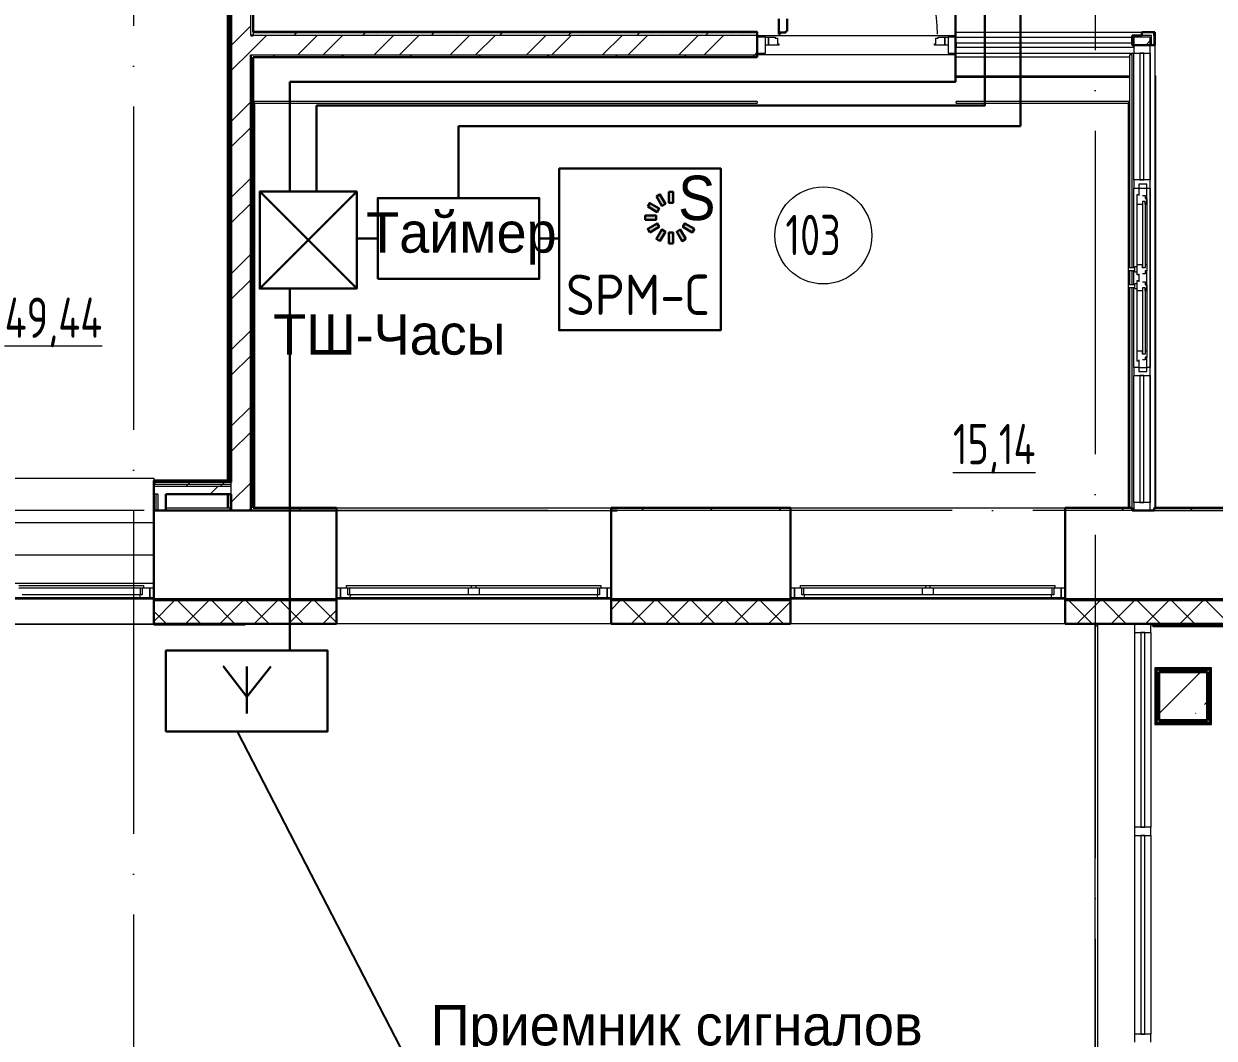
# Model space of a CAD drawing. Header units: millimetres. Extents: x -421858 to 614926, y -468665 to 141641.
# Drawn here: x -41337 to -33971, y -23408 to -17130 of the extents above; entities that cross this region are included whole.
import ezdxf
from ezdxf.enums import TextEntityAlignment as Align

# ---------------------------------------------------------------- set-up
doc = ezdxf.new("R2010")
doc.units = ezdxf.units.MM
doc.set_wipeout_variables(frame=1)
doc.linetypes.add('ADSK_Линия сетки', pattern=[25, 20, -2.5, 0, -2.5])
for name, color, linetype, lineweight in [('_ Окна', 7, 'Continuous', 9), ('RC-Оповещение', 7, 'Continuous', 30), ('Витраж', 7, 'Continuous', 9), ('Двери', 252, 'Continuous', 9), ('Лестницы', 252, 'Continuous', 9), ('лс', 5, 'Continuous', 30), ('Марки помещений', 252, 'Continuous', 20), ('Несущие колонны', 252, 'Continuous', 18), ('Ограждение', 252, 'Continuous', 9), ('Окна', 252, 'Continuous', 9), ('Оси', 252, 'Continuous', 9), ('Панели витража', 252, 'Continuous', 9), ('Перекрытие', 252, 'Continuous', 18), ('Примечания', 7, 'Continuous', 25), ('Стены внутренние', 7, 'Continuous', 18), ('Стены наружные', 7, 'Continuous', 18), ('Стены штриховка', 252, 'Continuous', 9), ('СУ Часофикация', 205, 'Continuous', 30)]:
    doc.layers.add(name, color=color, linetype=linetype, lineweight=lineweight)
doc.layers.add('RC-Таблицы', color=7, linetype='Continuous')
doc.layers.add('Двери открывание', color=7, linetype='Continuous', lineweight=9, true_color=0xc0c0c0)
doc.styles.add('GOST Common_3', font='', dxfattribs={"height": 3.5})
doc.styles.add('ISOCPEUR', font='isocpeur.ttf', dxfattribs={"width": 0.9, "height": 350})
doc.styles.add('Mipgost_5', font='', dxfattribs={"height": 250})
doc.styles.get("Standard").update_dxf_attribs({"font": ''})
doc.styles.get('GOST Common_3').set_extended_font_data('GOST 2.304 type A')
doc.styles.get('Mipgost_5').set_extended_font_data('Mipgost')
doc.styles.get('Standard').set_extended_font_data('GOST type B')
pattern_1 = [(0, (-46196.8, 98), (0, 600), []), (90, (-46196.8, 98), (-600, 4e-14), [])]

# ---------------------------------------------------------------- blocks, each defined once
blk = doc.blocks.new('1 этаж')
at = {"layer": 'Несущие колонны', "lineweight": 9, "true_color": 0x636466}
h = blk.add_hatch(dxfattribs=at)
h.set_pattern_fill('FP_10', color=251, angle=180, style=0, pattern_type=2)
h.set_pattern_definition([(45, (-32121.82, 98), (-224.5064, 224.5064), []), (45, (-31897.32, 98), (-224.5064, 224.5064), [396.875, -79.375, 3.353, -76.022])])
h.paths.add_polyline_path([(-34012.8, -21441.7), (-34012.8, -21141.7), (-34312.8, -21141.7), (-34312.8, -21441.7)])
at = {"layer": 'Ограждение', "true_color": 0x636466}
h = blk.add_hatch(dxfattribs=at)
h.set_pattern_fill('FP_25', color=251, style=0, pattern_type=2)
h.set_pattern_definition([(0, (-32121.8, 98), (0, 600), []), (90, (-32121.8, 98), (-600, 4e-14), [])])
h.paths.add_polyline_path([(-39502.4, -17181.7), (-36797.8, -17181.7), (-36797.8, -17176.7), (-39917.8, -17176.7), (-39917.8, -17181.7), (-39912.8, -17181.7)])
h = blk.add_hatch(dxfattribs=at)
h.set_pattern_fill('FP_29', color=251, style=0, pattern_type=2)
h.set_pattern_definition(pattern_1)
h.paths.add_polyline_path([(-35567.8, -17461.7), (-34492.8, -17461.7), (-34492.8, -17451.7), (-35567.8, -17451.7)])
h.paths.add_polyline_path([(-34337.8, -17456.7), (-34332.8, -17451.7), (-34337.8, -17451.7)])
h = blk.add_hatch(dxfattribs=at)
h.set_pattern_fill('FP_29', color=251, style=0, pattern_type=2)
h.set_pattern_definition(pattern_1)
h.paths.add_polyline_path([(-34337.8, -20126.7), (-34332.8, -20126.7), (-34332.8, -17451.7), (-34337.8, -17456.7), (-34337.8, -20121.7)])
at = {"layer": 'Стены наружные', "lineweight": 9, "true_color": 0x636466}
h = blk.add_hatch(dxfattribs=at)
h.set_pattern_fill('FP_41', color=251, style=0, pattern_type=2)
h.set_pattern_definition([(180, (-32121.82, 98), (-1e-14, -100), [])])
h.paths.add_polyline_path([(-66007.8, -20701.7), (-64732.8, -20701.7), (-64732.8, -20691.7), (-66007.8, -20691.7)])
h.paths.add_polyline_path([(2115.4, -20701.7), (2692.2, -20701.7), (2692.2, -20691.7), (1407.2, -20691.7), (1407.2, -20701.7)])
h.paths.add_polyline_path([(-63032.8, -20701.7), (-61882.8, -20701.7), (-61882.8, -20691.7), (-63032.8, -20691.7)])
h.paths.add_polyline_path([(-754.8, -20701.7), (-292.8, -20701.7), (-292.8, -20691.7), (-1392.8, -20691.7), (-1392.8, -20701.7)])
h.paths.add_polyline_path([(-60182.8, -20701.7), (-59052.8, -20701.7), (-59052.8, -20691.7), (-60182.8, -20691.7)])
h.paths.add_polyline_path([(-3625, -20701.7), (-3092.8, -20701.7), (-3092.8, -20691.7), (-4167.8, -20691.7), (-4167.8, -20701.7)])
h.paths.add_polyline_path([(-57352.8, -20701.7), (-56242.8, -20701.7), (-56242.8, -20691.7), (-57352.8, -20691.7)])
h.paths.add_polyline_path([(-5867.8, -20701.7), (-5867.8, -20691.7), (-6962.8, -20691.7), (-6962.8, -20701.7), (-6495.2, -20701.7)])
h.paths.add_polyline_path([(-54542.8, -20701.7), (-53452.8, -20701.7), (-53452.8, -20691.7), (-54542.8, -20691.7)])
h.paths.add_polyline_path([(-8662.8, -20701.7), (-8662.8, -20691.7), (-9767.8, -20691.7), (-9767.8, -20701.7), (-9365.4, -20701.7)])
h.paths.add_polyline_path([(-51752.8, -20701.7), (-50622.8, -20701.7), (-50622.8, -20691.7), (-51752.8, -20691.7)])
h.paths.add_polyline_path([(-11518, -20701.7), (-11467.8, -20701.7), (-11467.8, -20691.7), (-12547.8, -20691.7), (-12547.8, -20701.7), (-12235.6, -20701.7)])
h.paths.add_polyline_path([(-48922.8, -20701.7), (-47802.8, -20701.7), (-47802.8, -20691.7), (-48922.8, -20691.7)])
h.paths.add_polyline_path([(-14247.8, -20701.7), (-14247.8, -20691.7), (-15322.8, -20691.7), (-15322.8, -20701.7), (-14388.2, -20701.7)])
h.paths.add_polyline_path([(-46102.8, -20701.7), (-45032.8, -20701.7), (-45032.8, -20691.7), (-46102.8, -20691.7)])
h.paths.add_polyline_path([(-17258.4, -20701.7), (-17022.8, -20701.7), (-17022.8, -20691.7), (-18122.8, -20691.7), (-18122.8, -20701.7), (-17976, -20701.7)])
h.paths.add_polyline_path([(-43332.8, -20701.7), (-42232.8, -20701.7), (-42232.8, -20691.7), (-43332.8, -20691.7)])
h.paths.add_polyline_path([(-19822.8, -20701.7), (-19822.8, -20691.7), (-20922.8, -20691.7), (-20922.8, -20701.7), (-20128.6, -20701.7)])
h.paths.add_polyline_path([(-40532.8, -20701.7), (-39402.8, -20701.7), (-39402.8, -20691.7), (-40532.8, -20691.7)])
h.paths.add_polyline_path([(-22622.8, -20701.7), (-22622.8, -20691.7), (-23702.8, -20691.7), (-23702.8, -20701.7), (-22998.8, -20701.7)])
h.paths.add_polyline_path([(-25869, -20701.7), (-25402.8, -20701.7), (-25402.8, -20691.7), (-26502.8, -20691.7), (-26502.8, -20701.7), (-26500.8, -20701.7)])
h.paths.add_polyline_path([(-37702.8, -20701.7), (-36592.8, -20701.7), (-36592.8, -20691.7), (-37702.8, -20691.7)])
h.paths.add_polyline_path([(-28204.8, -20701.7), (-28202.8, -20701.7), (-28202.8, -20691.7), (-29242.8, -20691.7), (-29241.8, -20701.7), (-28380.4, -20701.7)])
h.paths.add_polyline_path([(-34892.8, -20701.7), (-33782.8, -20701.7), (-33782.8, -20691.7), (-34892.8, -20691.7)])
h.paths.add_polyline_path([(-30942.8, -20701.7), (-30942.8, -20691.7), (-32082.8, -20691.7), (-32081.8, -20701.7), (-31092.8, -20701.7)])
at = {"layer": '_ Окна', "color": 251, "lineweight": 18, "true_color": 0x636466}
for p, q in [((-34447.8, -18247.7), (-34447.8, -18185.7)), ((-34447.8, -18185.7), (-34437.8, -18185.7)), ((-34387.8, -18121.7), (-34437.8, -18121.7)), ((-34437.8, -18121.7), (-34437.8, -18192.7)), ((-34413.8, -18192.7), (-34397.8, -18192.7)), ((-34397.8, -18192.7), (-34397.8, -18210.7)), ((-34387.8, -18210.7), (-34387.8, -18121.7)), ((-34413.8, -18247.7), (-34447.8, -18247.7)), ((-34413.8, -18229.7), (-34413.8, -18247.7)), ((-34397.8, -18229.7), (-34413.8, -18229.7)), ((-34397.8, -18210.7), (-34387.8, -18210.7)), ((-34397.8, -18247.7), (-34397.8, -18229.7)), ((-34387.8, -18247.7), (-34397.8, -18247.7)), ((-34387.8, -18247.7), (-34387.8, -18210.7)), ((-34447.8, -18683.7), (-34447.8, -18621.7)), ((-34413.8, -18621.7), (-34447.8, -18621.7)), ((-34413.8, -18639.7), (-34413.8, -18621.7)), ((-34397.8, -18621.7), (-34397.8, -18639.7)), ((-34387.8, -18621.7), (-34397.8, -18621.7)), ((-34387.8, -18621.7), (-34387.8, -18658.7)), ((-34437.8, -18683.7), (-34447.8, -18683.7)), ((-34437.8, -18676.7), (-34437.8, -18726.7)), ((-34397.8, -18639.7), (-34413.8, -18639.7)), ((-34397.8, -18676.7), (-34413.8, -18676.7)), ((-34387.8, -18658.7), (-34397.8, -18658.7)), ((-34397.8, -18658.7), (-34397.8, -18676.7)), ((-34387.8, -18744.7), (-34387.8, -18658.7)), ((-34447.8, -18781.7), (-34447.8, -18719.7)), ((-34447.8, -18719.7), (-34437.8, -18719.7)), ((-34413.8, -18781.7), (-34447.8, -18781.7)), ((-34413.8, -18726.7), (-34397.8, -18726.7)), ((-34413.8, -18763.7), (-34413.8, -18781.7)), ((-34397.8, -18763.7), (-34413.8, -18763.7)), ((-34397.8, -18726.7), (-34397.8, -18744.7)), ((-34397.8, -18744.7), (-34387.8, -18744.7)), ((-34397.8, -18781.7), (-34397.8, -18763.7)), ((-34387.8, -18781.7), (-34397.8, -18781.7)), ((-34387.8, -18781.7), (-34387.8, -18744.7)), ((-34447.8, -19217.7), (-34447.8, -19155.7)), ((-34413.8, -19155.7), (-34447.8, -19155.7)), ((-34437.8, -19217.7), (-34447.8, -19217.7)), ((-34437.8, -19210.7), (-34437.8, -19281.7)), ((-34413.8, -19173.7), (-34413.8, -19155.7)), ((-34397.8, -19173.7), (-34413.8, -19173.7)), ((-34397.8, -19210.7), (-34413.8, -19210.7)), ((-34397.8, -19155.7), (-34397.8, -19173.7)), ((-34387.8, -19155.7), (-34397.8, -19155.7)), ((-34387.8, -19192.7), (-34397.8, -19192.7)), ((-34397.8, -19192.7), (-34397.8, -19210.7)), ((-34387.8, -19155.7), (-34387.8, -19192.7)), ((-34387.8, -19281.7), (-34387.8, -19192.7)), ((-34437.8, -19281.7), (-34387.8, -19281.7)), ((-40603.8, -20623.7), (-40603.8, -20664.7)), ((-40557.8, -20623.7), (-40595.8, -20623.7)), ((-40557.8, -20681.7), (-40557.8, -20623.7)), ((-39339.8, -20623.7), (-39377.8, -20623.7)), ((-39377.8, -20623.7), (-39377.8, -20681.7)), ((-39331.8, -20664.7), (-39331.8, -20623.7)), ((-37773.8, -20623.7), (-37773.8, -20664.7)), ((-37727.8, -20623.7), (-37765.8, -20623.7)), ((-37727.8, -20681.7), (-37727.8, -20623.7)), ((-36529.8, -20623.7), (-36567.8, -20623.7)), ((-36567.8, -20623.7), (-36567.8, -20681.7)), ((-36521.8, -20664.7), (-36521.8, -20623.7)), ((-34963.8, -20623.7), (-34963.8, -20664.7)), ((-34917.8, -20623.7), (-34955.8, -20623.7)), ((-34917.8, -20681.7), (-34917.8, -20623.7)), ((-40621.8, -20664.7), (-40617.2, -20681.7)), ((-40617.2, -20681.7), (-40557.8, -20681.7)), ((-40603.8, -20664.7), (-40615.8, -20664.7)), ((-39377.8, -20681.7), (-39318.4, -20681.7)), ((-39319.8, -20664.7), (-39331.8, -20664.7)), ((-39318.4, -20681.7), (-39313.8, -20664.7)), ((-37791.8, -20664.7), (-37787.2, -20681.7)), ((-37787.2, -20681.7), (-37727.8, -20681.7)), ((-37773.8, -20664.7), (-37785.8, -20664.7)), ((-36567.8, -20681.7), (-36508.4, -20681.7)), ((-36509.8, -20664.7), (-36521.8, -20664.7)), ((-36508.4, -20681.7), (-36503.8, -20664.7)), ((-34981.8, -20664.7), (-34977.2, -20681.7)), ((-34977.2, -20681.7), (-34917.8, -20681.7)), ((-34963.8, -20664.7), (-34975.8, -20664.7))]:
    blk.add_line(p, q, dxfattribs=at)
at = {"layer": '_ Окна', "color": 251, "true_color": 0x636466}
for p, q in [((-34437.8, -18146.7), (-34387.8, -18146.7)), ((-34413.8, -18229.7), (-34413.8, -18639.7)), ((-34397.8, -18229.7), (-34397.8, -18639.7)), ((-34413.8, -18763.7), (-34413.8, -19173.7)), ((-34397.8, -18763.7), (-34397.8, -19173.7)), ((-34437.8, -19256.7), (-34387.8, -19256.7)), ((-40532.8, -20623.7), (-40557.8, -20623.7)), ((-40557.8, -20623.7), (-40557.8, -20681.7)), ((-39377.8, -20623.7), (-39402.8, -20623.7)), ((-39377.8, -20681.7), (-39377.8, -20623.7)), ((-37702.8, -20623.7), (-37727.8, -20623.7)), ((-37727.8, -20623.7), (-37727.8, -20681.7)), ((-36567.8, -20623.7), (-36592.8, -20623.7)), ((-36567.8, -20681.7), (-36567.8, -20623.7)), ((-34892.8, -20623.7), (-34917.8, -20623.7)), ((-34917.8, -20623.7), (-34917.8, -20681.7)), ((-40557.8, -20681.7), (-40532.8, -20681.7)), ((-39402.8, -20681.7), (-39377.8, -20681.7)), ((-37727.8, -20681.7), (-37702.8, -20681.7)), ((-36592.8, -20681.7), (-36567.8, -20681.7)), ((-34917.8, -20681.7), (-34892.8, -20681.7))]:
    blk.add_line(p, q, dxfattribs=at)
at = {"layer": 'Витраж', "color": 251, "lineweight": 18, "true_color": 0x636466, "extrusion": (0, 0, -1)}
for p, q in [((-36747.8, -17211.7), (-36797.8, -17211.7)), ((-36797.8, -17211.7), (-36797.8, -17311.7)), ((-35567.8, -17211.7), (-35617.8, -17211.7)), ((-35567.8, -17311.7), (-35567.8, -17211.7)), ((-36747.8, -17311.7), (-36747.8, -17261.7)), ((-35617.8, -17261.7), (-35617.8, -17311.7)), ((-36797.8, -17311.7), (-36747.8, -17311.7)), ((-35617.8, -17311.7), (-35567.8, -17311.7)), ((-34467.8, -18096.7), (-34467.8, -18146.7)), ((-34367.8, -18096.7), (-34467.8, -18096.7)), ((-34367.8, -18146.7), (-34367.8, -18096.7)), ((-34467.8, -18146.7), (-34437.8, -18146.7)), ((-34387.8, -18146.7), (-34367.8, -18146.7)), ((-34467.8, -19256.7), (-34467.8, -19306.7)), ((-34437.8, -19256.7), (-34467.8, -19256.7)), ((-34367.8, -19256.7), (-34387.8, -19256.7)), ((-34367.8, -19306.7), (-34367.8, -19256.7)), ((-34467.8, -19306.7), (-34367.8, -19306.7)), ((-34467.8, -20091.7), (-34467.8, -20141.7)), ((-34367.8, -20091.7), (-34467.8, -20091.7)), ((-34367.8, -20141.7), (-34367.8, -20091.7)), ((-34467.8, -20141.7), (-34367.8, -20141.7)), ((-34362.8, -20847.7), (-34462.8, -20847.7)), ((-34462.8, -20847.7), (-34462.8, -20897.7)), ((-34462.8, -20897.7), (-34362.8, -20897.7)), ((-34362.8, -20897.7), (-34362.8, -20847.7)), ((-34362.8, -22102.7), (-34462.8, -22102.7)), ((-34462.8, -22102.7), (-34462.8, -22152.7)), ((-34462.8, -22152.7), (-34362.8, -22152.7)), ((-34362.8, -22152.7), (-34362.8, -22102.7)), ((-34362.8, -23382.7), (-34462.8, -23382.7)), ((-34462.8, -23382.7), (-34462.8, -23432.7)), ((-34362.8, -23432.7), (-34362.8, -23382.7))]:
    blk.add_line(p, q, dxfattribs=at)
at = {"layer": 'Витраж', "color": 251, "true_color": 0x636466}
for p, q in [((-35567.8, -17211.7), (-34477.8, -17211.7)), ((-35567.8, -17311.7), (-34467.8, -17311.7)), ((-34467.8, -18096.7), (-34467.8, -17311.7)), ((-34467.8, -18096.7), (-34467.8, -17311.7)), ((-34367.8, -17311.7), (-34367.8, -18096.7)), ((-34367.8, -18096.7), (-34367.8, -17311.7)), ((-34467.8, -18641.2), (-34467.8, -18146.7)), ((-34467.8, -18641.2), (-34467.8, -18146.7)), ((-34367.8, -18146.7), (-34367.8, -19256.7)), ((-34367.8, -19256.7), (-34367.8, -18146.7)), ((-34467.8, -18746.2), (-34467.8, -18657.2)), ((-34467.8, -18746.2), (-34467.8, -18657.2)), ((-34467.8, -19256.7), (-34467.8, -18762.2)), ((-34467.8, -19256.7), (-34467.8, -18762.2)), ((-34467.8, -20091.7), (-34467.8, -19306.7)), ((-34467.8, -20091.7), (-34467.8, -19306.7)), ((-34367.8, -19306.7), (-34367.8, -20091.7)), ((-34367.8, -20091.7), (-34367.8, -19306.7)), ((-34462.8, -20897.7), (-34462.8, -22102.7)), ((-34362.8, -20897.7), (-34362.8, -22102.7)), ((-34462.8, -22152.7), (-34462.8, -23382.7)), ((-34362.8, -22152.7), (-34362.8, -23382.7))]:
    blk.add_line(p, q, dxfattribs=at)
at = {"layer": 'Витраж', "color": 251, "lineweight": 18, "true_color": 0x636466}
for p, q in [((-34467.8, -17211.7), (-34467.8, -17311.7)), ((-34367.8, -17211.7), (-34467.8, -17211.7)), ((-34367.8, -17311.7), (-34367.8, -17211.7)), ((-34467.8, -17311.7), (-34367.8, -17311.7))]:
    blk.add_line(p, q, dxfattribs=at)
at = {"layer": 'Двери', "color": 251, "lineweight": 30, "true_color": 0x636466}
for p, q in [((-36663.8, -17193.7), (-36663.8, -17099.7)), ((-36613.8, -17099.7), (-36613.8, -17175.7)), ((-36655.8, -17193.7), (-36663.8, -17193.7)), ((-36655.8, -17184.7), (-36655.8, -17193.7)), ((-36621.8, -17184.7), (-36655.8, -17184.7)), ((-36621.8, -17175.7), (-36621.8, -17184.7)), ((-36613.8, -17175.7), (-36621.8, -17175.7))]:
    blk.add_line(p, q, dxfattribs=at)
at = {"layer": 'Двери', "color": 251, "true_color": 0x636466}
for p, q in [((-36747.8, -17211.7), (-36727.8, -17211.7)), ((-36747.8, -17261.7), (-36747.8, -17211.7)), ((-36727.8, -17211.7), (-36727.8, -17261.7)), ((-36727.8, -17211.7), (-36686.8, -17211.7)), ((-36727.8, -17261.7), (-36727.8, -17211.7)), ((-36686.8, -17211.7), (-36686.8, -17219.7)), ((-36686.8, -17219.7), (-36672.8, -17219.7)), ((-36672.8, -17219.7), (-36672.8, -17253.7)), ((-35692.8, -17219.7), (-35678.8, -17219.7)), ((-35692.8, -17253.7), (-35692.8, -17219.7)), ((-35678.8, -17219.7), (-35678.8, -17211.7)), ((-35678.8, -17211.7), (-35637.8, -17211.7)), ((-35637.8, -17211.7), (-35617.8, -17211.7)), ((-35637.8, -17261.7), (-35637.8, -17211.7)), ((-35637.8, -17211.7), (-35637.8, -17261.7)), ((-35617.8, -17211.7), (-35617.8, -17261.7)), ((-36727.8, -17261.7), (-36747.8, -17261.7)), ((-36663.8, -17261.7), (-36727.8, -17261.7)), ((-36672.8, -17253.7), (-36663.8, -17253.7)), ((-36663.8, -17253.7), (-36663.8, -17261.7)), ((-35701.8, -17253.7), (-35692.8, -17253.7)), ((-35701.8, -17261.7), (-35701.8, -17253.7)), ((-35637.8, -17261.7), (-35701.8, -17261.7)), ((-35617.8, -17261.7), (-35637.8, -17261.7))]:
    blk.add_line(p, q, dxfattribs=at)
at = {"layer": 'Двери открывание', "color": 251, "true_color": 0x636466}
blk.add_arc((-36681.8, -17193.7), 998, 0, 88.96655, dxfattribs=at)
at = {"layer": 'Лестницы', "color": 251, "true_color": 0x636466}
for p, q in [((-34692.8, -20843.7), (-34692.8, -24411.8)), ((-34462.8, -20847.7), (-34462.8, -20843.7))]:
    blk.add_line(p, q, dxfattribs=at)
at = {"layer": 'Марки помещений', "color": 251, "true_color": 0x636466}
blk.add_circle((-36389.1, -18439.9), 300, dxfattribs=at)
at = {"layer": 'Несущие колонны', "color": 251, "lineweight": 40, "true_color": 0x636466}
for p, q in [((-34312.8, -21141.7), (-34312.8, -21441.7)), ((-34012.8, -21141.7), (-34312.8, -21141.7)), ((-34312.8, -21441.7), (-34312.8, -21141.7)), ((-34312.8, -21141.7), (-34012.8, -21141.7)), ((-34012.8, -21441.7), (-34012.8, -21141.7)), ((-34012.8, -21141.7), (-34012.8, -21441.7)), ((-34312.8, -21441.7), (-34012.8, -21441.7)), ((-34012.8, -21441.7), (-34312.8, -21441.7))]:
    blk.add_line(p, q, dxfattribs=at)
at = {"layer": 'Ограждение', "color": 251, "true_color": 0x636466}
for p, q in [((-40077.8, -15476.7), (-40077.8, -19956.8)), ((-36797.8, -17176.7), (-39917.8, -17176.7)), ((-36797.8, -17176.7), (-36797.8, -17181.7)), ((-35567.8, -17461.7), (-35567.8, -17451.7)), ((-35567.8, -17451.7), (-34492.8, -17451.7)), ((-34337.8, -17451.7), (-34332.8, -17451.7)), ((-34332.8, -17451.7), (-34337.8, -17456.7)), ((-34332.8, -20126.7), (-34332.8, -17451.7)), ((-34492.8, -17461.7), (-35567.8, -17461.7)), ((-36797.8, -17611.7), (-39917.8, -17611.7)), ((-39917.8, -17611.7), (-39907.8, -17621.7)), ((-39907.8, -17621.7), (-36797.8, -17621.7)), ((-39907.8, -20126.7), (-39907.8, -17621.7)), ((-36797.8, -17611.7), (-36797.8, -17621.7)), ((-35567.8, -17621.7), (-35567.8, -17611.7)), ((-34492.8, -17611.7), (-35567.8, -17611.7)), ((-35567.8, -17621.7), (-34502.8, -17621.7)), ((-34492.8, -17611.7), (-34502.8, -17621.7)), ((-34502.8, -17621.7), (-34502.8, -20126.7)), ((-42232.8, -19941.7), (-40532.8, -19941.7)), ((-40532.8, -19941.7), (-40532.8, -19956.7)), ((-40077.8, -20041.7), (-40077.8, -20126.7)), ((-40067.8, -20126.7), (-40067.8, -20041.7)), ((-42232.8, -20216.7), (-40532.8, -20216.7)), ((-42232.8, -20416.7), (-40532.8, -20416.7)), ((-42232.8, -20591.7), (-40532.8, -20591.7)), ((-34337.8, -21116.7), (-34337.8, -21466.7)), ((-33987.8, -21116.7), (-34337.8, -21116.7)), ((-34327.8, -21126.7), (-34337.8, -21116.7)), ((-33987.8, -21116.7), (-33997.8, -21126.7)), ((-33987.8, -21466.7), (-33987.8, -21116.7)), ((-34337.8, -21466.7), (-34327.8, -21456.7)), ((-34337.8, -21466.7), (-33987.8, -21466.7)), ((-33987.8, -21466.7), (-33997.8, -21456.7))]:
    blk.add_line(p, q, dxfattribs=at)
at = {"layer": 'Окна', "color": 251, "true_color": 0x636466}
for p, q in [((-34447.8, -18621.7), (-34447.8, -18247.7)), ((-34387.8, -18210.7), (-34387.8, -18658.7)), ((-34387.8, -18247.7), (-34387.8, -18621.7)), ((-34460.8, -18664.2), (-34460.8, -18634.2)), ((-34447.8, -18634.2), (-34460.8, -18634.2)), ((-34500.8, -18657.2), (-34500.8, -18641.2)), ((-34460.8, -18641.2), (-34500.8, -18641.2)), ((-34500.8, -18657.2), (-34460.8, -18657.2)), ((-34460.8, -18664.2), (-34447.8, -18664.2)), ((-34500.8, -18762.2), (-34500.8, -18746.2)), ((-34460.8, -18746.2), (-34500.8, -18746.2)), ((-34500.8, -18762.2), (-34460.8, -18762.2)), ((-34460.8, -18769.2), (-34460.8, -18739.2)), ((-34447.8, -18739.2), (-34460.8, -18739.2)), ((-34460.8, -18769.2), (-34447.8, -18769.2)), ((-34447.8, -19155.7), (-34447.8, -18781.7)), ((-34387.8, -18744.7), (-34387.8, -19192.7)), ((-34387.8, -18781.7), (-34387.8, -19155.7)), ((-41367.8, -20606.7), (-40595.8, -20606.7)), ((-40595.8, -20623.7), (-41367.8, -20623.7)), ((-40615.8, -20623.7), (-40615.8, -20664.7)), ((-40595.8, -20606.7), (-40595.8, -20623.7)), ((-39339.8, -20606.7), (-38567.8, -20606.7)), ((-39339.8, -20623.7), (-39339.8, -20606.7)), ((-38567.8, -20623.7), (-39339.8, -20623.7)), ((-39319.8, -20664.7), (-39319.8, -20623.7)), ((-38587.8, -20623.7), (-38587.8, -20664.7)), ((-38567.8, -20606.7), (-38537.8, -20606.7)), ((-38567.8, -20606.7), (-38567.8, -20623.7)), ((-38537.8, -20623.7), (-38567.8, -20623.7)), ((-38537.8, -20606.7), (-37765.8, -20606.7)), ((-38537.8, -20623.7), (-38537.8, -20606.7)), ((-37765.8, -20623.7), (-38537.8, -20623.7)), ((-38517.8, -20664.7), (-38517.8, -20623.7)), ((-37785.8, -20623.7), (-37785.8, -20664.7)), ((-37765.8, -20606.7), (-37765.8, -20623.7)), ((-36529.8, -20606.7), (-35757.8, -20606.7)), ((-36529.8, -20623.7), (-36529.8, -20606.7)), ((-35757.8, -20623.7), (-36529.8, -20623.7)), ((-36509.8, -20664.7), (-36509.8, -20623.7)), ((-35777.8, -20623.7), (-35777.8, -20664.7)), ((-35757.8, -20606.7), (-35727.8, -20606.7)), ((-35757.8, -20606.7), (-35757.8, -20623.7)), ((-35727.8, -20623.7), (-35757.8, -20623.7)), ((-35727.8, -20606.7), (-34955.8, -20606.7)), ((-35727.8, -20623.7), (-35727.8, -20606.7)), ((-34955.8, -20623.7), (-35727.8, -20623.7)), ((-35707.8, -20664.7), (-35707.8, -20623.7)), ((-34975.8, -20623.7), (-34975.8, -20664.7)), ((-34955.8, -20606.7), (-34955.8, -20623.7)), ((-42148.4, -20681.7), (-40617.2, -20681.7)), ((-40615.8, -20664.7), (-41347.8, -20664.7)), ((-38587.8, -20664.7), (-39319.8, -20664.7)), ((-39318.4, -20681.7), (-37787.2, -20681.7)), ((-38517.8, -20664.7), (-38587.8, -20664.7)), ((-37785.8, -20664.7), (-38517.8, -20664.7)), ((-35777.8, -20664.7), (-36509.8, -20664.7)), ((-36508.4, -20681.7), (-34977.2, -20681.7)), ((-35707.8, -20664.7), (-35777.8, -20664.7)), ((-34975.8, -20664.7), (-35707.8, -20664.7))]:
    blk.add_line(p, q, dxfattribs=at)
at = {"layer": 'Оси', "color": 251, "linetype": 'ADSK_Линия сетки', "ltscale": 100, "true_color": 0x636466}
for p, q in [((-34707.8, 32208.9), (-34707.8, -33767.9)), ((-40657.8, -2641.7), (-40657.8, -33767.9)), ((4409.5, -20141.7), (-72530.1, -20141.7))]:
    blk.add_line(p, q, dxfattribs=at)
at = {"layer": 'Панели витража', "color": 251, "lineweight": 18, "true_color": 0x636466}
for p, q in [((-34467.8, -17249.2), (-35567.8, -17249.2)), ((-35567.8, -17249.2), (-35567.8, -17274.2)), ((-35567.8, -17274.2), (-34467.8, -17274.2)), ((-34467.8, -17274.2), (-34467.8, -17249.2)), ((-34430.3, -17311.7), (-34430.3, -18096.7)), ((-34405.3, -17311.7), (-34430.3, -17311.7)), ((-34405.3, -18096.7), (-34405.3, -17311.7)), ((-34430.3, -18096.7), (-34405.3, -18096.7)), ((-34430.3, -19306.7), (-34430.3, -20091.7)), ((-34405.3, -19306.7), (-34430.3, -19306.7)), ((-34405.3, -20091.7), (-34405.3, -19306.7)), ((-34430.3, -20091.7), (-34405.3, -20091.7)), ((-34400.3, -20897.7), (-34425.3, -20897.7)), ((-34425.3, -20897.7), (-34425.3, -22102.7)), ((-34400.3, -22102.7), (-34400.3, -20897.7)), ((-34425.3, -22102.7), (-34400.3, -22102.7)), ((-34400.3, -22152.7), (-34425.3, -22152.7)), ((-34425.3, -22152.7), (-34425.3, -23382.7)), ((-34400.3, -23382.7), (-34400.3, -22152.7)), ((-34425.3, -23382.7), (-34400.3, -23382.7))]:
    blk.add_line(p, q, dxfattribs=at)
at = {"layer": 'Перекрытие', "color": 251, "ltscale": 100, "true_color": 0x636466}
blk.add_line((-34362.8, -20843.7), (-34362.8, -20847.7), dxfattribs=at)
at = {"layer": 'Стены внутренние', "color": 251, "lineweight": 30, "true_color": 0x636466}
for p, q in [((-40532.8, -20141.7), (-40532.8, -20691.7)), ((-40052.8, -20141.7), (-40457.8, -20141.7)), ((-39402.8, -20691.7), (-39402.8, -20141.7)), ((-37665.3, -20141.7), (-37702.8, -20141.7)), ((-37702.8, -20141.7), (-37702.8, -20691.7)), ((-36592.8, -20691.7), (-36592.8, -20141.7)), ((-34892.8, -20141.7), (-34892.8, -20691.7)), ((-34342.8, -20141.7), (-34477.8, -20141.7)), ((-40532.8, -20691.7), (-39402.8, -20691.7)), ((-37702.8, -20691.7), (-36592.8, -20691.7)), ((-34892.8, -20691.7), (-33782.8, -20691.7)), ((-40532.8, -20701.7), (-40532.8, -20843.7)), ((-39402.8, -20843.7), (-39402.8, -20701.7)), ((-37702.8, -20701.7), (-37702.8, -20843.7)), ((-36592.8, -20843.7), (-36592.8, -20701.7)), ((-34892.8, -20701.7), (-34892.8, -20843.7)), ((-40532.8, -20843.7), (-39402.8, -20843.7)), ((-37702.8, -20843.7), (-36592.8, -20843.7)), ((-34892.8, -20843.7), (-34350.3, -20843.7))]:
    blk.add_line(p, q, dxfattribs=at)
at = {"layer": 'Стены внутренние', "color": 251, "true_color": 0x636466}
for p, q in [((-39402.8, -20141.7), (-37702.8, -20141.7)), ((-36592.8, -20141.7), (-37665.3, -20141.7)), ((-34477.8, -20141.7), (-34892.8, -20141.7)), ((-33737.8, -20141.7), (-34342.8, -20141.7)), ((-40532.8, -20691.7), (-42232.8, -20691.7)), ((-37702.8, -20691.7), (-39402.8, -20691.7)), ((-34892.8, -20691.7), (-36592.8, -20691.7)), ((-37702.8, -20843.7), (-39402.8, -20843.7)), ((-34892.8, -20843.7), (-36592.8, -20843.7))]:
    blk.add_line(p, q, dxfattribs=at)
at = {"layer": 'Стены внутренние', "color": 251, "linetype": 'Continuous', "lineweight": 9, "true_color": 0x636466}
for p, q in [((-40456.3, -20841.7), (-40532.8, -20765.2)), ((-40530.8, -20826.8), (-40405.8, -20701.7)), ((-40244.2, -20841.7), (-40384.2, -20701.7)), ((-40333.6, -20841.7), (-40193.6, -20701.7)), ((-40032.1, -20841.7), (-40172.1, -20701.7)), ((-40121.5, -20841.7), (-39981.5, -20701.7)), ((-39819.9, -20841.7), (-39959.9, -20701.7)), ((-39909.4, -20841.7), (-39769.4, -20701.7)), ((-39607.8, -20841.7), (-39747.8, -20701.7)), ((-39697.2, -20841.7), (-39557.2, -20701.7)), ((-39404.8, -20832.6), (-39535.7, -20701.7)), ((-39485.1, -20841.7), (-39402.8, -20759.4)), ((-37702.8, -20756.5), (-37648, -20701.7)), ((-37486.5, -20841.7), (-37626.5, -20701.7)), ((-37575.9, -20841.7), (-37435.9, -20701.7)), ((-37274.3, -20841.7), (-37414.3, -20701.7)), ((-37363.8, -20841.7), (-37223.8, -20701.7)), ((-37062.2, -20841.7), (-37202.2, -20701.7)), ((-37151.7, -20841.7), (-37011.7, -20701.7)), ((-36850.1, -20841.7), (-36990.1, -20701.7)), ((-36939.5, -20841.7), (-36799.5, -20701.7)), ((-36637.9, -20841.7), (-36777.9, -20701.7)), ((-36727.4, -20841.7), (-36594.8, -20709.1)), ((-34890.8, -20702.2), (-34890.3, -20701.7)), ((-34728.7, -20841.7), (-34868.7, -20701.7)), ((-34818.2, -20841.7), (-34678.2, -20701.7)), ((-34516.6, -20841.7), (-34656.6, -20701.7)), ((-34606.1, -20841.7), (-34466.1, -20701.7)), ((-34304.5, -20841.7), (-34444.5, -20701.7)), ((-34393.9, -20841.7), (-34253.9, -20701.7)), ((-34092.4, -20841.7), (-34232.4, -20701.7)), ((-34181.8, -20841.7), (-34041.8, -20701.7)), ((-33880.2, -20841.7), (-34020.2, -20701.7)), ((-40532.8, -20831.6), (-40530.8, -20831.6)), ((-40497.3, -20843.7), (-40498.4, -20841.7)), ((-39910.7, -20843.7), (-39911.8, -20841.7)), ((-37698.6, -20841.7), (-37702.8, -20837.5)), ((-37095.1, -20843.7), (-37096.2, -20841.7)), ((-34631.4, -20843.7), (-34632.6, -20841.7))]:
    blk.add_line(p, q, dxfattribs=at)
at = {"layer": 'Стены наружные', "color": 251, "lineweight": 30, "true_color": 0x636466}
for p, q in [((-39917.8, -17181.7), (-39917.8, -13821.7)), ((-40052.8, -14511.7), (-40052.8, -19966.7)), ((-40072.8, -15201.7), (-40072.8, -19956.7)), ((-40067.8, -15201.7), (-40067.8, -19961.7)), ((-39917.8, -17201.7), (-39932.8, -17201.7)), ((-36797.8, -17181.7), (-39917.8, -17181.7)), ((-36797.8, -17336.7), (-36797.8, -17181.7)), ((-34477.8, -17201.7), (-34477.8, -17261.7)), ((-34417.8, -17201.7), (-34477.8, -17201.7)), ((-34417.8, -17181.7), (-34417.8, -17201.7)), ((-34337.8, -17181.7), (-34417.8, -17181.7)), ((-34342.8, -17201.7), (-34342.8, -17186.7)), ((-34337.8, -17261.7), (-34337.8, -17181.7)), ((-34477.8, -17261.7), (-34337.8, -17261.7)), ((-39932.8, -20141.7), (-39932.8, -17321.7)), ((-39917.8, -17336.7), (-36797.8, -17336.7)), ((-39917.8, -20126.7), (-39917.8, -17336.7)), ((-40532.8, -19956.7), (-40532.8, -20141.7)), ((-40072.8, -19956.7), (-40532.8, -19956.7)), ((-40457.8, -20041.7), (-40052.8, -20041.7)), ((-40457.8, -20141.7), (-40457.8, -20041.7)), ((-40052.8, -20041.7), (-40052.8, -20141.7)), ((-40532.8, -20141.7), (-40457.8, -20141.7)), ((-40052.8, -20141.7), (-39402.8, -20141.7)), ((-39402.8, -20126.7), (-39917.8, -20126.7)), ((-39402.8, -20141.7), (-39402.8, -20126.7)), ((-36592.8, -20126.7), (-37702.8, -20126.7)), ((-37702.8, -20126.7), (-37702.8, -20141.7)), ((-36592.8, -20141.7), (-36592.8, -20126.7)), ((-34477.8, -20126.7), (-34892.8, -20126.7)), ((-34892.8, -20126.7), (-34892.8, -20141.7)), ((-34477.8, -20141.7), (-34477.8, -20126.7)), ((-33782.8, -20126.7), (-34342.8, -20126.7)), ((-34342.8, -20126.7), (-34342.8, -20141.7)), ((-39402.8, -20691.7), (-40532.8, -20691.7)), ((-40532.8, -20691.7), (-40532.8, -20701.7)), ((-39402.8, -20701.7), (-39402.8, -20691.7)), ((-36592.8, -20691.7), (-37702.8, -20691.7)), ((-37702.8, -20691.7), (-37702.8, -20701.7)), ((-36592.8, -20701.7), (-36592.8, -20691.7)), ((-33782.8, -20691.7), (-34892.8, -20691.7)), ((-34892.8, -20691.7), (-34892.8, -20701.7)), ((-40532.8, -20843.7), (-40532.8, -20848.7)), ((-39967.8, -20848.7), (-39967.8, -20843.7)), ((-33782.8, -20843.7), (-34350.3, -20843.7)), ((-34350.3, -20843.7), (-34350.3, -20858.7)), ((-40532.8, -20848.7), (-39967.8, -20848.7)), ((-34350.3, -20858.7), (-33782.8, -20858.7)), ((-33997.8, -21126.7), (-34327.8, -21126.7)), ((-34327.8, -21126.7), (-34327.8, -21456.7)), ((-33997.8, -21456.7), (-33997.8, -21126.7)), ((-34327.8, -21456.7), (-33997.8, -21456.7))]:
    blk.add_line(p, q, dxfattribs=at)
at = {"layer": 'Стены наружные', "color": 251, "linetype": 'Continuous', "lineweight": 9, "true_color": 0x636466}
for p, q in [((-40052.3, -17261.7), (-39932.8, -17142.2)), ((-40072.8, -17186.8), (-40067.8, -17181.8)), ((-39932.8, -17299.4), (-39835.1, -17201.7)), ((-39860.6, -17186.7), (-39855.6, -17181.7)), ((-39789.9, -17186.7), (-39784.9, -17181.7)), ((-39719.2, -17186.7), (-39714.2, -17181.7)), ((-39663.5, -17201.7), (-39648.5, -17186.7)), ((-39648.5, -17186.7), (-39643.5, -17181.7)), ((-39640.8, -17321.7), (-39520.8, -17201.7)), ((-39577.8, -17186.7), (-39572.8, -17181.7)), ((-39507.1, -17186.7), (-39502.1, -17181.7)), ((-39483.7, -17321.7), (-39363.7, -17201.7)), ((-39436.3, -17186.7), (-39431.3, -17181.7)), ((-39365.6, -17186.7), (-39360.6, -17181.7)), ((-39294.9, -17186.7), (-39289.9, -17181.7)), ((-39239.2, -17201.7), (-39224.2, -17186.7)), ((-39224.2, -17186.7), (-39219.2, -17181.7)), ((-39169.4, -17321.7), (-39049.4, -17201.7)), ((-39153.5, -17186.7), (-39148.5, -17181.7)), ((-39082.8, -17186.7), (-39077.8, -17181.7)), ((-39012.2, -17321.7), (-38892.2, -17201.7)), ((-39012.1, -17186.7), (-39007.1, -17181.7)), ((-38941.4, -17186.7), (-38936.4, -17181.7)), ((-38870.7, -17186.7), (-38865.7, -17181.7)), ((-38815, -17201.7), (-38800, -17186.7)), ((-38800, -17186.7), (-38795, -17181.7)), ((-38729.2, -17186.7), (-38724.2, -17181.7)), ((-38697.9, -17321.7), (-38577.9, -17201.7)), ((-38658.5, -17186.7), (-38653.5, -17181.7)), ((-38587.8, -17186.7), (-38582.8, -17181.7)), ((-38540.7, -17321.7), (-38420.7, -17201.7)), ((-38517.1, -17186.7), (-38512.1, -17181.7)), ((-38446.4, -17186.7), (-38441.4, -17181.7)), ((-38390.7, -17201.7), (-38375.7, -17186.7)), ((-38375.7, -17186.7), (-38370.7, -17181.7)), ((-38305, -17186.7), (-38300, -17181.7)), ((-38234.3, -17186.7), (-38229.3, -17181.7)), ((-38226.4, -17321.7), (-38106.4, -17201.7)), ((-38163.6, -17186.7), (-38158.6, -17181.7)), ((-38092.8, -17186.7), (-38087.8, -17181.7)), ((-38069.3, -17321.7), (-37949.3, -17201.7)), ((-38022.1, -17186.7), (-38017.1, -17181.7)), ((-37966.4, -17201.7), (-37951.4, -17186.7)), ((-37951.4, -17186.7), (-37946.4, -17181.7)), ((-37880.7, -17186.7), (-37875.7, -17181.7)), ((-37810, -17186.7), (-37805, -17181.7)), ((-37755, -17321.7), (-37635, -17201.7)), ((-37739.3, -17186.7), (-37734.3, -17181.7)), ((-37668.6, -17186.7), (-37663.6, -17181.7)), ((-37597.9, -17186.7), (-37592.9, -17181.7)), ((-37597.8, -17321.7), (-37477.8, -17201.7)), ((-37542.2, -17201.7), (-37527.2, -17186.7)), ((-37527.2, -17186.7), (-37522.2, -17181.7)), ((-37456.5, -17186.7), (-37451.5, -17181.7)), ((-37385.7, -17186.7), (-37380.7, -17181.7)), ((-37315, -17186.7), (-37310, -17181.7)), ((-37283.5, -17321.7), (-37163.5, -17201.7)), ((-37244.3, -17186.7), (-37239.3, -17181.7)), ((-37173.6, -17186.7), (-37168.6, -17181.7)), ((-37126.4, -17321.7), (-37006.4, -17201.7)), ((-37117.9, -17201.7), (-37102.9, -17186.7)), ((-37102.9, -17186.7), (-37097.9, -17181.7)), ((-37032.2, -17186.7), (-37027.2, -17181.7)), ((-36961.5, -17186.7), (-36956.5, -17181.7)), ((-36890.8, -17186.7), (-36885.8, -17181.7)), ((-36820.1, -17186.7), (-36815.1, -17181.7)), ((-34415.9, -17186.7), (-34410.9, -17181.7)), ((-34394.7, -17261.7), (-34357.8, -17224.8)), ((-34345.2, -17186.7), (-34340.2, -17181.7)), ((-40072.8, -17257.5), (-40067.8, -17252.5)), ((-40052.8, -17262.2), (-40052.3, -17261.7)), ((-40052.8, -17419.4), (-39932.8, -17299.4)), ((-36812, -17321.7), (-36797.8, -17307.5)), ((-34342.8, -17255.1), (-34337.8, -17250.1)), ((-40072.8, -17328.2), (-40067.8, -17323.2)), ((-39798.5, -17336.7), (-39783.5, -17321.7)), ((-39374.2, -17336.7), (-39359.2, -17321.7)), ((-38950, -17336.7), (-38935, -17321.7)), ((-38525.7, -17336.7), (-38510.7, -17321.7)), ((-38101.4, -17336.7), (-38086.4, -17321.7)), ((-37677.2, -17336.7), (-37662.2, -17321.7)), ((-37252.9, -17336.7), (-37237.9, -17321.7)), ((-36828.6, -17336.7), (-36813.6, -17321.7)), ((-40072.8, -17398.9), (-40067.8, -17393.9)), ((-39932.8, -17471.1), (-39917.8, -17456.1)), ((-40072.8, -17469.6), (-40067.8, -17464.6)), ((-40072.8, -17540.3), (-40067.8, -17535.3)), ((-40072.8, -17611.1), (-40067.8, -17606.1)), ((-40072.8, -17681.8), (-40067.8, -17676.8)), ((-40052.8, -17733.7), (-39932.8, -17613.7)), ((-40072.8, -17752.5), (-40067.8, -17747.5)), ((-40072.8, -17823.2), (-40067.8, -17818.2)), ((-40052.8, -17890.9), (-39932.8, -17770.9)), ((-40072.8, -17893.9), (-40067.8, -17888.9)), ((-39932.8, -17895.3), (-39917.8, -17880.3)), ((-40072.8, -17964.6), (-40067.8, -17959.6)), ((-40072.8, -18035.3), (-40067.8, -18030.3)), ((-40072.8, -18106), (-40067.8, -18101)), ((-40052.8, -18205.2), (-39932.8, -18085.2)), ((-40072.8, -18176.7), (-40067.8, -18171.7)), ((-40072.8, -18247.4), (-40067.8, -18242.4)), ((-40052.8, -18362.3), (-39932.8, -18242.3)), ((-40072.8, -18318.2), (-40067.8, -18313.2)), ((-39932.8, -18319.6), (-39917.8, -18304.6)), ((-40072.8, -18388.9), (-40067.8, -18383.9)), ((-40072.8, -18459.6), (-40067.8, -18454.6)), ((-40072.8, -18530.3), (-40067.8, -18525.3)), ((-40052.8, -18676.6), (-39932.8, -18556.6)), ((-40072.8, -18601), (-40067.8, -18596)), ((-40072.8, -18671.7), (-40067.8, -18666.7)), ((-40072.8, -18742.4), (-40067.8, -18737.4)), ((-40052.8, -18833.8), (-39932.8, -18713.8)), ((-39932.8, -18743.8), (-39917.8, -18728.8)), ((-40072.8, -18813.1), (-40067.8, -18808.1)), ((-40072.8, -18883.8), (-40067.8, -18878.8)), ((-40072.8, -18954.6), (-40067.8, -18949.6)), ((-40072.8, -19025.3), (-40067.8, -19020.3)), ((-40052.8, -19148.1), (-39932.8, -19028.1)), ((-40072.8, -19096), (-40067.8, -19091)), ((-40072.8, -19166.7), (-40067.8, -19161.7)), ((-40052.8, -19305.3), (-39932.8, -19185.3)), ((-39932.8, -19168.1), (-39917.8, -19153.1)), ((-40072.8, -19237.4), (-40067.8, -19232.4)), ((-40072.8, -19308.1), (-40067.8, -19303.1)), ((-40072.8, -19378.8), (-40067.8, -19373.8)), ((-40072.8, -19449.5), (-40067.8, -19444.5)), ((-40072.8, -19520.2), (-40067.8, -19515.2)), ((-40052.8, -19619.6), (-39932.8, -19499.6)), ((-40072.8, -19590.9), (-40067.8, -19585.9)), ((-39932.8, -19592.4), (-39917.8, -19577.4)), ((-40072.8, -19661.7), (-40067.8, -19656.7)), ((-40052.8, -19776.7), (-39932.8, -19656.7)), ((-40072.8, -19732.4), (-40067.8, -19727.4)), ((-40072.8, -19803.1), (-40067.8, -19798.1)), ((-40072.8, -19873.8), (-40067.8, -19868.8)), ((-40514.3, -19961.7), (-40509.3, -19956.7)), ((-40443.6, -19961.7), (-40438.6, -19956.7)), ((-40372.9, -19961.7), (-40367.9, -19956.7)), ((-40307.2, -19966.7), (-40302.2, -19961.7)), ((-40302.2, -19961.7), (-40297.2, -19956.7)), ((-40231.5, -19961.7), (-40226.5, -19956.7)), ((-40160.7, -19961.7), (-40155.7, -19956.7)), ((-40090, -19961.7), (-40085, -19956.7)), ((-40072.8, -19944.5), (-40067.8, -19939.5)), ((-40532.8, -19980.2), (-40531.8, -19979.2)), ((-40531.8, -19979.2), (-40519.3, -19966.7)), ((-40332.2, -19991.7), (-40319.7, -19979.2)), ((-40319.7, -19979.2), (-40307.2, -19966.7)), ((-40183.3, -20041.7), (-40133.3, -19991.7)), ((-40120, -19991.7), (-40107.5, -19979.2)), ((-40107.5, -19979.2), (-40095, -19966.7)), ((-40052.8, -20091), (-39932.8, -19971)), ((-39932.8, -20016.6), (-39917.8, -20001.6)), ((-39946.4, -20141.7), (-39932.8, -20128.2)), ((-39633.6, -20141.7), (-39618.6, -20126.7)), ((-37512.3, -20141.7), (-37497.3, -20126.7)), ((-37088, -20141.7), (-37073, -20126.7)), ((-36663.8, -20141.7), (-36648.8, -20126.7)), ((-34542.5, -20141.7), (-34527.5, -20126.7)), ((-34118.2, -20141.7), (-34103.2, -20126.7)), ((-40495.7, -20846.4), (-40497.3, -20843.7)), ((-33986.7, -20858.7), (-33971.7, -20843.7)), ((-34269.7, -21141.7), (-34254.7, -21126.7)), ((-34327.8, -21199.9), (-34312.8, -21184.9)), ((-34012.8, -21309.1), (-33997.8, -21294.1)), ((-34160.4, -21456.7), (-34145.4, -21441.7))]:
    blk.add_line(p, q, dxfattribs=at)
at = {"layer": 'Стены наружные', "color": 251, "true_color": 0x636466}
for p, q in [((-36797.8, -17201.7), (-35567.8, -17201.7)), ((-35567.8, -17211.7), (-35567.8, -17181.7)), ((-35567.8, -17181.7), (-34417.8, -17181.7)), ((-34337.8, -17261.7), (-34337.8, -20126.7)), ((-35567.8, -17321.7), (-36797.8, -17321.7)), ((-35567.8, -17336.7), (-35567.8, -17311.7)), ((-34492.8, -17336.7), (-35567.8, -17336.7)), ((-34477.8, -17321.7), (-34492.8, -17321.7)), ((-34492.8, -18641.2), (-34492.8, -17321.7)), ((-34477.8, -18641.2), (-34477.8, -17321.7)), ((-34492.8, -18746.2), (-34492.8, -18657.2)), ((-34477.8, -18746.2), (-34477.8, -18657.2)), ((-34492.8, -20126.7), (-34492.8, -18762.2)), ((-34477.8, -20126.7), (-34477.8, -18762.2)), ((-40457.8, -20126.7), (-40060.3, -20126.7)), ((-40060.3, -20141.7), (-40060.3, -20126.7)), ((-39402.8, -20126.7), (-37702.8, -20126.7)), ((-36592.8, -20126.7), (-34892.8, -20126.7)), ((-42232.8, -20843.7), (-40532.8, -20843.7)), ((-39953.9, -20848.7), (-39953.9, -20843.7)), ((-34707.8, -24411.6), (-34707.8, -20843.7)), ((-40532.8, -20848.7), (-42742.8, -20848.7)), ((-39953.9, -20848.7), (-39967.8, -20848.7)), ((-34692.8, -20858.7), (-34707.8, -20858.7)), ((-34692.8, -20858.7), (-34692.8, -24411.8))]:
    blk.add_line(p, q, dxfattribs=at)
at = {"layer": 'Стены штриховка', "color": 251, "true_color": 0x636466}
for p, q in [((-39932.8, -17201.7), (-39932.8, -13841.7)), ((-39917.8, -17181.7), (-39917.8, -17201.7)), ((-36797.8, -17186.7), (-39917.8, -17186.7)), ((-36797.8, -17201.7), (-39917.8, -17201.7)), ((-34342.8, -17186.7), (-34417.8, -17186.7)), ((-34357.8, -17201.7), (-34417.8, -17201.7)), ((-34357.8, -17261.7), (-34357.8, -17201.7)), ((-34342.8, -17261.7), (-34342.8, -17201.7)), ((-39932.8, -17321.7), (-36797.8, -17321.7)), ((-40532.8, -19961.7), (-40052.8, -19961.7)), ((-40532.8, -19966.7), (-40052.8, -19966.7)), ((-40532.8, -19979.2), (-40052.8, -19979.2)), ((-40532.8, -19991.7), (-40052.8, -19991.7)), ((-40052.8, -20041.7), (-40052.8, -19966.7)), ((-40507.8, -20041.7), (-40532.8, -20041.7)), ((-40520.3, -20041.7), (-40520.3, -20141.7)), ((-40507.8, -20041.7), (-40507.8, -20141.7)), ((-34342.8, -20141.7), (-33782.8, -20141.7)), ((-39402.8, -20701.7), (-40532.8, -20701.7)), ((-40530.8, -20767.7), (-40532.8, -20767.7)), ((-40530.8, -20767.7), (-40530.8, -20841.7)), ((-39402.8, -20767.7), (-39404.8, -20767.7)), ((-39404.8, -20841.7), (-39404.8, -20767.7)), ((-36592.8, -20701.7), (-37702.8, -20701.7)), ((-36594.8, -20701.7), (-36594.8, -20841.7)), ((-33782.8, -20701.7), (-34892.8, -20701.7)), ((-34890.8, -20841.7), (-34890.8, -20701.7)), ((-40530.8, -20841.7), (-39404.8, -20841.7)), ((-36594.8, -20841.7), (-37702.8, -20841.7)), ((-33784.8, -20841.7), (-34890.8, -20841.7))]:
    blk.add_line(p, q, dxfattribs=at)
at = {"layer": 'Марки помещений', "color": 251, "true_color": 0x636466, "style": 'GOST Common_3', "width": 0.9}
for s, p in [('103', (-36624, -18562.2)), ('%%U49,44', (-41455.4, -19074.1)), ('%%U15,14', (-35587.8, -19856.3))]:
    blk.add_text(s, height=250, dxfattribs=at).set_placement(p)
blk = doc.blocks.new('RC-UGO-SNR-03')
at = {"layer": 'RC-Оповещение'}
blk.add_attdef('PSTN', text='', height=2.5, dxfattribs=at).set_placement((2.054, 5.274), align=Align.BOTTOM_LEFT)
blk.add_wipeout([(-5.296, 5.295), (-5.296, -4.705), (4.704, -4.705), (4.704, 5.295)]).dxf.layer = 'RC-Оповещение'
h = blk.add_hatch(color=256, dxfattribs=at)
h.dxf.hatch_style = 1
h.paths.add_polyline_path([(1.756, 3.849), (1.499, 3.849), (1.499, 3.18), (1.756, 3.18)])
h.paths.add_polyline_path([(1.055, 2.992), (1.277, 3.121), (0.943, 3.7), (0.72, 3.572)])
h.paths.add_polyline_path([(0.764, 2.607), (0.892, 2.83), (0.313, 3.164), (0.184, 2.942)])
h.paths.add_polyline_path([(0.035, 2.385), (0.035, 2.128), (0.704, 2.128), (0.704, 2.385)])
h.paths.add_polyline_path([(0.892, 1.684), (0.764, 1.907), (0.184, 1.572), (0.313, 1.349)])
h.paths.add_polyline_path([(0.72, 0.942), (0.943, 0.813), (1.277, 1.393), (1.055, 1.522)])
h.paths.add_polyline_path([(1.499, 0.664), (1.756, 0.664), (1.756, 1.334), (1.499, 1.334)])
h.paths.add_polyline_path([(2.313, 0.813), (2.535, 0.942), (2.201, 1.522), (1.978, 1.393)])
h.paths.add_polyline_path([(2.942, 1.349), (3.071, 1.572), (2.491, 1.907), (2.363, 1.684)])
for points in [[(-5.296, 5.295), (4.704, 5.295), (4.704, -4.705), (-5.296, -4.705)], [(0.72, 3.572), (0.943, 3.7), (1.277, 3.121), (1.055, 2.992)], [(1.499, 3.849), (1.756, 3.849), (1.756, 3.18), (1.499, 3.18)], [(0.184, 2.942), (0.313, 3.164), (0.892, 2.83), (0.764, 2.607)], [(0.035, 2.128), (0.035, 2.385), (0.704, 2.385), (0.704, 2.128)], [(0.313, 1.349), (0.184, 1.572), (0.764, 1.907), (0.892, 1.684)], [(0.943, 0.813), (0.72, 0.942), (1.055, 1.522), (1.277, 1.393)], [(2.535, 0.942), (2.313, 0.813), (1.978, 1.393), (2.201, 1.522)], [(3.071, 1.572), (2.942, 1.349), (2.363, 1.684), (2.491, 1.907)], [(1.756, 0.664), (1.499, 0.664), (1.499, 1.334), (1.756, 1.334)]]:
    blk.add_lwpolyline(points, close=True, dxfattribs=at)
at = {"layer": 'RC-Оповещение', "style": 'ISOCPEUR', "width": 0.9}
blk.add_text('SPM-С', height=2.5, dxfattribs=at).set_placement((-4.87, -3.764))
at = {"layer": 'RC-Оповещение', "insert": (2.069, 4.859), "char_height": 2.75, "attachment_point": 1, "style": 'ISOCPEUR'}
blk.add_mtext_dynamic_manual_height_columns('{\\fArial|b0|i0|c204|p34;S}', width=1.82714, gutter_width=1500, heights=[0], dxfattribs=at)

msp = doc.modelspace()

# ---------------------------------------------------------------- linework, layer by layer
at = {"lineweight": 30, "transparency": 33554687}
msp.add_lwpolyline([(-39276.8, -18168.6), (-39876.8, -18168.6), (-39876.8, -18768.6), (-39276.8, -18768.6), (-39276.8, -18168.6), (-39876.8, -18768.6), (-39276.8, -18768.6), (-39876.8, -18168.6)], dxfattribs=at)
at = {"layer": 'лс', "color": 116, "linetype": 'Continuous', "ltscale": 100, "true_color": 0x136734, "transparency": 33554687}
for p, q in [((-35168.7, -17762.7), (-35168.7, -12597.1)), ((-38646.8, -18209), (-38646.8, -17762.7)), ((-38646.8, -17762.7), (-35168.7, -17762.7))]:
    msp.add_line(p, q, dxfattribs=at)
at = {"layer": 'лс', "color": 3}
for p, q in [((-39146.8, -18459), (-39276.8, -18459)), ((-38146.8, -18459), (-38024.1, -18459))]:
    msp.add_line(p, q, dxfattribs=at)
at = {"layer": 'лс'}
msp.add_lwpolyline([(-39146.8, -18709), (-38146.8, -18709), (-38146.8, -18209), (-39146.8, -18209)], close=True, dxfattribs=at)
at = {"layer": 'Примечания', "ltscale": 100}
msp.add_lwpolyline([(-40017.3, -21509.5), (-38975.8, -23526.7)], dxfattribs=at)
at = {"layer": 'СУ Часофикация'}
for p, q in [((-39691.1, -18168.6), (-39691.1, -17489)), ((-39525.9, -18168.6), (-39525.9, -17635.9))]:
    msp.add_line(p, q, dxfattribs=at)
at = {"layer": 'СУ Часофикация', "color": 3}
msp.add_line((-39691.1, -18768.6), (-39691.1, -21009.5), dxfattribs=at)
at = {"layer": 'СУ Часофикация'}
for points in [[(-39691.1, -17489), (-35572.4, -17489), (-35572.4, -12104.8), (-31900.1, -12104.8), (-31900.1, 21686.3), (-28272.8, 21686.3)], [(-39525.9, -17635.9), (-35390.5, -17635.9), (-35390.5, -16627.7), (-29809, -16627.7)], [(-39957.3, -21397.6), (-39957.3, -21294.7), (-40100.2, -21106.8), (-39957.3, -21294.7), (-39808.2, -21106.8)]]:
    msp.add_lwpolyline(points, dxfattribs=at)
msp.add_lwpolyline([(-40457.3, -21509.5), (-39457.3, -21509.5), (-39457.3, -21009.5), (-40457.3, -21009.5)], close=True, dxfattribs=at)
at = {"layer": 'СУ Часофикация', "ltscale": 100}
msp.add_lwpolyline([(-39957.3, -21294.7), (-39957.3, -21106.8)], dxfattribs=at)

# ---------------------------------------------------------------- block references
msp.add_blockref('1 этаж', (0, 0))

# ---------------------------------------------------------------- texts
at = {"layer": 'RC-Таблицы', "linetype": 'Continuous', "lineweight": 40, "insert": (-38628.9, -18459), "char_height": 250, "width": 1000, "attachment_point": 5, "style": 'Mipgost_5'}
msp.add_mtext('{\\C5;Таймер}', dxfattribs=at)
at = {"layer": 'RC-Таблицы', "linetype": 'Continuous', "lineweight": 40, "transparency": 33554687, "insert": (-39075.2, -19054.4), "char_height": 250, "width": 2400, "attachment_point": 5, "style": 'Mipgost_5'}
msp.add_mtext('ТШ-Часы', dxfattribs=at)
at = {"layer": 'Примечания', "ltscale": 100, "insert": (-38819.1, -23202.9), "char_height": 250, "width": 3202.956, "attachment_point": 1, "style": 'Mipgost_5'}
msp.add_mtext('Приемник сигналов GPS/ГЛОНАСС ', dxfattribs=at)

# ---------------------------------------------------------------- next in the draw order: block references
at = {"layer": 'RC-Таблицы', "linetype": 'Continuous', "lineweight": 40, "xscale": 100, "yscale": 100, "zscale": 100}
msp.add_blockref('RC-UGO-SNR-03', (-37494.5, -18555.8), dxfattribs=at)

doc.saveas('drawing.dxf')
